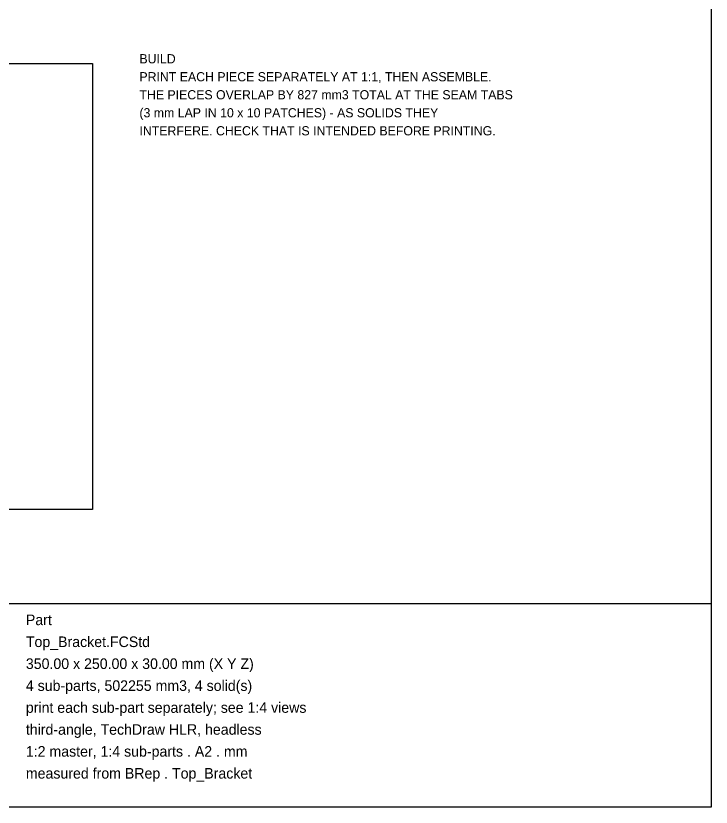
# Model space of a CAD drawing. Extents: x 8 to 586, y 8 to 412.
# Drawn here: x 408.4 to 586, y 8 to 210.1 of the extents above; entities that cross this region are included whole.
import ezdxf

# ---------------------------------------------------------------- set-up
doc = ezdxf.new("R2010")
doc.units = 0
doc.layers.add('FRAME', color=250, linetype='CONTINUOUS')
doc.layers.add('TEXT', color=7, linetype='CONTINUOUS')

msp = doc.modelspace()

# ---------------------------------------------------------------- linework, layer by layer
at = {"layer": 'FRAME'}
for p, q in [((586, 412), (586, 8)), ((324, 198), (428, 198)), ((428, 198), (428, 84)), ((428, 84), (324, 84)), ((378, 60), (586, 60)), ((586, 60), (586, 8)), ((586, 8), (8, 8)), ((586, 8), (378, 8))]:
    msp.add_line(p, q, dxfattribs=at)

# ---------------------------------------------------------------- texts
at = {"layer": 'TEXT'}
for s, height, p in [('BUILD', 2.35, (440, 198)), ('PRINT EACH PIECE SEPARATELY AT 1:1, THEN ASSEMBLE.', 2.35, (440, 193.4)), ('THE PIECES OVERLAP BY 827 mm3 TOTAL AT THE SEAM TABS', 2.35, (440, 188.8)), ('(3 mm LAP IN 10 x 10 PATCHES) - AS SOLIDS THEY', 2.35, (440, 184.2)), ('INTERFERE. CHECK THAT IS INTENDED BEFORE PRINTING.', 2.35, (440, 179.6)), ('Part', 2.7, (411, 54.5)), ('Top_Bracket.FCStd', 2.7, (411, 48.9)), ('350.00 x 250.00 x 30.00 mm (X Y Z)', 2.7, (411, 43.3)), ('4 sub-parts, 502255 mm3, 4 solid(s)', 2.7, (411, 37.7)), ('print each sub-part separately; see 1:4 views', 2.7, (411, 32.1)), ('third-angle, TechDraw HLR, headless', 2.7, (411, 26.5)), ('1:2 master, 1:4 sub-parts . A2 . mm', 2.7, (411, 20.9)), ('measured from BRep . Top_Bracket', 2.7, (411, 15.3))]:
    msp.add_text(s, height=height, dxfattribs=at).set_placement(p)

doc.saveas('drawing.dxf')
